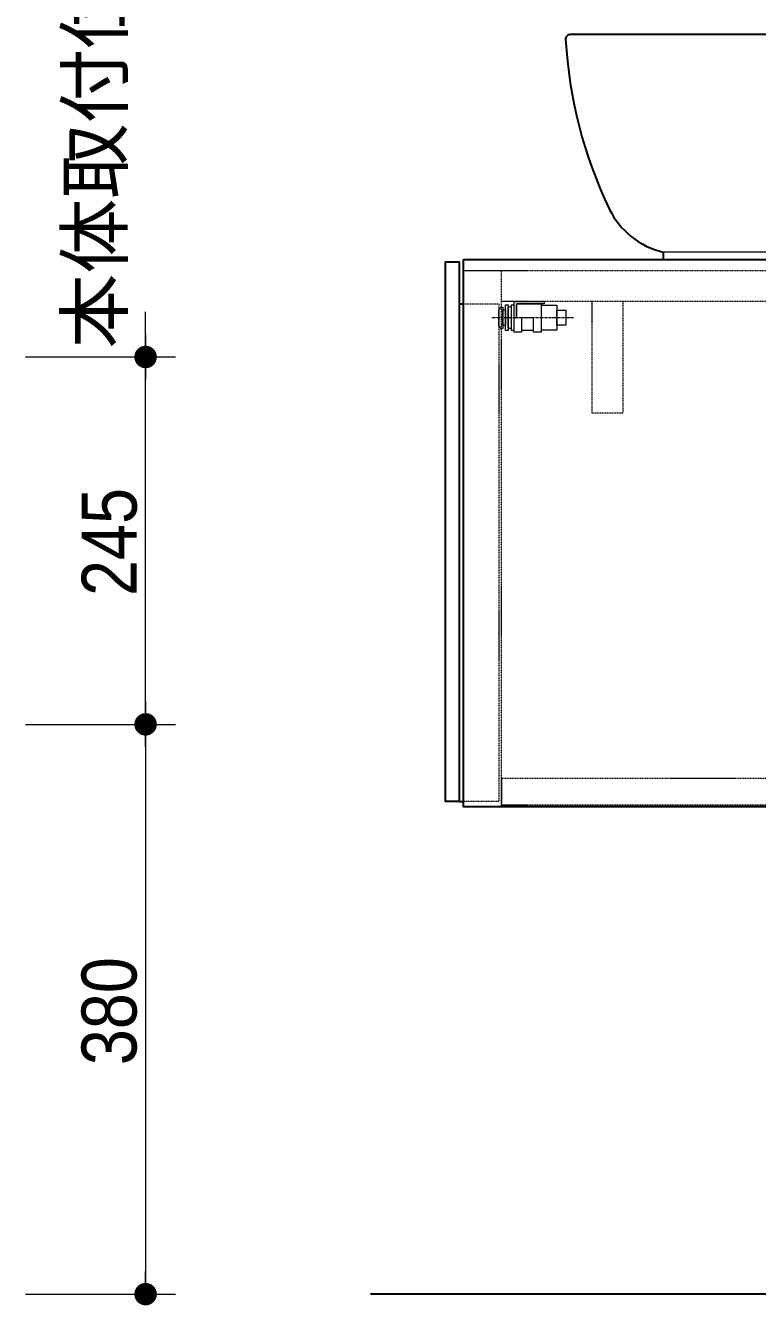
# Model space of a CAD drawing. Units: millimetres, scale not verified. Extents: x -6062 to 6062, y -3045 to 3045.
# Drawn here: x 1008 to 1495, y -2078 to -1224 of the extents above; entities that cross this region are included whole.
import ezdxf
from ezdxf.enums import TextEntityAlignment as Align

# ---------------------------------------------------------------- set-up
doc = ezdxf.new("R2010")
doc.units = ezdxf.units.MM
doc.header["$LTSCALE"] = 20
doc.header["$PDMODE"] = 32
doc.header["$PDSIZE"] = 10
doc.linetypes.add('USER1', pattern=[1.11, 0.71, -0.4])
doc.linetypes.add('USER2', pattern=[2.91, 1.76, -0.4, 0.35, -0.4])
for name, color, linetype, lineweight in [('0-1_2寸法-2', 7, 'Continuous', 15), ('0-2_0', 7, 'Continuous', 25), ('0-4_2寸法-1', 7, 'Continuous', 15), ('0-5_5ボウル・キャビネット', 7, 'Continuous', 15)]:
    doc.layers.add(name, color=color, linetype=linetype, lineweight=lineweight)
doc.layers.add('0-3_Defpoints', color=7, linetype='Continuous')
doc.styles.add('ＭＳ Ｐゴシック', font='')
doc.styles.get('ＭＳ Ｐゴシック').set_extended_font_data('MS PGothic')

# ---------------------------------------------------------------- blocks, each defined once
blk = doc.blocks.new('グループ-59')
at = {"layer": '0-5_5ボウル・キャビネット'}
blk.add_line((62514, -28541), (62674, -28541), dxfattribs=at)
for points in [[(62414, -28211), (62374, -28211), (62374, -28541), (62414, -28541)], [(62774, -28211), (62984, -28211), (62984, -28541), (62774, -28541)]]:
    blk.add_lwpolyline(points, dxfattribs=at)
blk = doc.blocks.new('グループ-60')
at = {"layer": '0-5_5ボウル・キャビネット', "linetype": 'USER2'}
blk.add_line((63204, -28376), (62110, -28376), dxfattribs=at)
at = {"layer": '0-5_5ボウル・キャビネット'}
for points in [[(62414, -28376), (62414, -28160), (62814, -28160), (62814, -28190), (62444, -28190), (62444, -28376)], [(62242, -28234), (62262, -28234), (62262, -28518), (62242, -28518), (62210, -28486), (62210, -28266)], [(62262, -28481), (62262, -28271), (62298, -28271), (62298, -28481)], [(62298, -28546), (62298, -28206), (62334, -28206), (62334, -28546)], [(62334, -28521), (62334, -28231), (62374, -28231), (62374, -28521)], [(62414, -28376), (62444, -28376), (62444, -28190), (62774, -28190), (62774, -28570), (62674, -28570), (62674, -28376), (62514, -28376), (62514, -28570), (62414, -28570)], [(62984, -28476), (62984, -28276), (63104, -28276), (63104, -28476)]]:
    blk.add_lwpolyline(points, close=True, dxfattribs=at)
blk.add_blockref('グループ-59', (0, 0), dxfattribs=at)
blk = doc.blocks.new('グループ-61')
at = {"layer": '0-5_5ボウル・キャビネット', "linetype": 'USER1'}
for p, q in [((72500, -27750), (61740, -27750)), ((62240, -27750), (62240, -34900)), ((72500, -28160), (62250, -28160)), ((72090, -28160), (72090, -34462)), ((72090, -30160), (72500, -30160)), ((67900, -34520), (67900, -34880))]:
    blk.add_line(p, q, dxfattribs=at)
at = {"layer": '0-5_5ボウル・キャビネット', "lineweight": 30}
for p, q in [((61680, -28190), (61740, -28190)), ((61680, -34830), (61740, -34830))]:
    blk.add_line(p, q, dxfattribs=at)
at = {"layer": '0-5_5ボウル・キャビネット'}
blk.add_line((62240, -34890), (72500, -34890), dxfattribs=at)
at = {"layer": '0-5_5ボウル・キャビネット', "lineweight": 30}
for points in [[(61680, -34830), (61500, -34830), (61500, -27630), (61680, -27630)], [(61740, -27600), (72500, -27600), (72500, -34900), (61740, -34900)]]:
    blk.add_lwpolyline(points, close=True, dxfattribs=at)
at = {"layer": '0-5_5ボウル・キャビネット', "linetype": 'USER1'}
for points in [[(63865, -28160), (63865, -29650), (63455, -29650), (63455, -28160)], [(61740, -28190), (62210, -28190), (62210, -34830), (61740, -34830)], [(67130, -34520), (67130, -34460), (72500, -34460)]]:
    blk.add_lwpolyline(points, dxfattribs=at)
blk.add_lwpolyline([(62250, -34520), (72500, -34520), (72500, -34880), (62250, -34880)], close=True, dxfattribs=at)
at = {"layer": '0-5_5ボウル・キャビネット'}
blk.add_blockref('グループ-60', (0, 0), dxfattribs=at)
blk = doc.blocks.new('_Dot')
at = {"layer": '0-2_0'}
blk.add_line((-10, 0), (-20, 0), dxfattribs=at)
for points in [[(0, 0), (-10, 0), (-9.92, 1.25)], [(0, 0), (-9.92, -1.25), (-10, 0)], [(0, 0), (-9.92, 1.25), (-9.69, 2.49)], [(0, 0), (-9.69, -2.49), (-9.92, -1.25)], [(0, 0), (-9.69, 2.49), (-9.3, 3.68)], [(0, 0), (-9.3, -3.68), (-9.69, -2.49)], [(0, 0), (-9.3, 3.68), (-8.76, 4.82)], [(0, 0), (-8.76, -4.82), (-9.3, -3.68)], [(0, 0), (-8.76, 4.82), (-8.09, 5.88)], [(0, 0), (-8.09, -5.88), (-8.76, -4.82)], [(0, 0), (-8.09, 5.88), (-7.29, 6.85)], [(0, 0), (-7.29, -6.85), (-8.09, -5.88)], [(0, 0), (-7.29, 6.85), (-6.37, 7.71)], [(0, 0), (-6.37, -7.71), (-7.29, -6.85)], [(0, 0), (-6.37, 7.71), (-5.36, 8.44)], [(0, 0), (-5.36, -8.44), (-6.37, -7.71)], [(0, 0), (-5.36, 8.44), (-4.26, 9.05)], [(0, 0), (-4.26, -9.05), (-5.36, -8.44)], [(0, 0), (-4.26, 9.05), (-3.09, 9.51)], [(0, 0), (-3.09, -9.51), (-4.26, -9.05)], [(0, 0), (-3.09, 9.51), (-1.87, 9.82)], [(0, 0), (-1.87, -9.82), (-3.09, -9.51)], [(0, 0), (-1.87, 9.82), (-0.63, 9.98)], [(0, 0), (-0.63, -9.98), (-1.87, -9.82)], [(0, 0), (-0.63, 9.98), (0.63, 9.98)], [(0, 0), (0.63, -9.98), (-0.63, -9.98)], [(0, 0), (0.63, 9.98), (1.87, 9.82)], [(0, 0), (1.87, 9.82), (3.09, 9.51)], [(0, 0), (3.09, 9.51), (4.26, 9.05)], [(0, 0), (4.26, 9.05), (5.36, 8.44)], [(0, 0), (5.36, 8.44), (6.37, 7.71)], [(0, 0), (6.37, 7.71), (7.29, 6.85)], [(0, 0), (7.29, 6.85), (8.09, 5.88)], [(0, 0), (8.09, 5.88), (8.76, 4.82)], [(0, 0), (8.76, 4.82), (9.3, 3.68)], [(0, 0), (9.3, 3.68), (9.69, 2.49)], [(0, 0), (9.69, 2.49), (9.92, 1.25)], [(0, 0), (9.92, 1.25), (10, 0)], [(0, 0), (1.87, -9.82), (0.63, -9.98)], [(0, 0), (3.09, -9.51), (1.87, -9.82)], [(0, 0), (4.26, -9.05), (3.09, -9.51)], [(0, 0), (5.36, -8.44), (4.26, -9.05)], [(0, 0), (6.37, -7.71), (5.36, -8.44)], [(0, 0), (7.29, -6.85), (6.37, -7.71)], [(0, 0), (8.09, -5.88), (7.29, -6.85)], [(0, 0), (8.76, -4.82), (8.09, -5.88)], [(0, 0), (9.3, -3.68), (8.76, -4.82)], [(0, 0), (9.69, -2.49), (9.3, -3.68)], [(0, 0), (9.92, -1.25), (9.69, -2.49)], [(0, 0), (10, 0), (9.92, -1.25)]]:
    blk.add_solid(points, dxfattribs=at)
blk = doc.blocks.new('グループ-76')
at = {"layer": '0-5_5ボウル・キャビネット', "lineweight": 30}
blk.add_line((70640, -24600), (63160, -24600), dxfattribs=at)
at = {"layer": '0-5_5ボウル・キャビネット'}
blk.add_line((69400, -27500), (64400, -27500), dxfattribs=at)
at = {"layer": '0-5_5ボウル・キャビネット', "lineweight": 30}
blk.add_lwpolyline([(64400, -27500), (64400, -27600), (69400, -27600), (69400, -27500)], dxfattribs=at)
for centre, radius, start, end in [((63160, -24660), 60, 90, 183.23275), ((69090.5, -24325), 6000, 183.23275, 205.66664), ((64709.5, -24325), 6000, 334.33336, 356.76725), ((70640, -24660), 60, 356.76725, 90), ((64643.5, -26462.1), 1066.1, 205.66664, 256.7978), ((69156.5, -26462.1), 1066.1, 283.2022, 334.33336)]:
    blk.add_arc(centre, radius, start, end, dxfattribs=at)
blk = doc.blocks.new('グループ-77')
at = {"layer": '0-5_5ボウル・キャビネット', "linetype": 'USER1'}
blk.add_lwpolyline([(67650, -27091.1), (67400, -27240), (67400, -27520), (66400, -27520), (66400, -27240), (66150, -27091.1)], dxfattribs=at)
at = {"layer": '0-5_5ボウル・キャビネット'}
blk.add_blockref('グループ-76', (0, 0), dxfattribs=at)

msp = doc.modelspace()

# ---------------------------------------------------------------- linework, layer by layer
at = {"layer": '0-1_2寸法-2'}
for p, q in [((1087.5, -1429.99), (1087.5, -1414.99)), ((1007.5, -1445), (1107.5, -1445)), ((1087.5, -1690), (1087.5, -1445)), ((1007.5, -1690), (1107.5, -1690)), ((1087.5, -1705.01), (1087.5, -1720.01))]:
    msp.add_line(p, q, dxfattribs=at)
at = {"layer": '0-3_Defpoints'}
for p in [(1087.5, -1445), (1087.5, -2070)]:
    msp.add_point(p, dxfattribs=at)
at = {"layer": '0-4_2寸法-1'}
for p, q in [((1007.5, -1445), (1107.5, -1445)), ((1087.5, -1674.99), (1087.5, -1460.01)), ((1007.5, -1690), (1107.5, -1690)), ((1007.5, -1690), (1107.5, -1690)), ((1087.5, -1705.01), (1087.5, -2054.99)), ((1007.5, -2070), (1107.5, -2070))]:
    msp.add_line(p, q, dxfattribs=at)
at = {"layer": '0-5_5ボウル・キャビネット', "lineweight": 30}
msp.add_lwpolyline([(1837.5, -1070), (1837.5, -2070), (1237.5, -2070)], dxfattribs=at)

# ---------------------------------------------------------------- block references
at = {"layer": '0-1_2寸法-2', "xscale": 0.7503418, "yscale": 0.7503418}
for p, rotation in [((1087.5, -1445), 270), ((1087.5, -1690), 90)]:
    msp.add_blockref('_Dot', p, dxfattribs=dict(at, rotation=rotation))
at = {"layer": '0-4_2寸法-1', "xscale": 0.7503418, "yscale": 0.7503418}
for p, rotation in [((1087.5, -1445), 90), ((1087.5, -1690), 270), ((1087.5, -1690), 90), ((1087.5, -2070), 270)]:
    msp.add_blockref('_Dot', p, dxfattribs=dict(at, rotation=rotation))
at = {"layer": '0-5_5ボウル・キャビネット', "xscale": 0.05, "yscale": 0.05}
for name in ['グループ-77', 'グループ-61']:
    msp.add_blockref(name, (-1787.5, 0), dxfattribs=at)

# ---------------------------------------------------------------- texts
at = {"layer": '0-1_2寸法-2', "style": 'ＭＳ Ｐゴシック'}
msp.add_text('本体取付位置', height=36.66, rotation=90, dxfattribs=at).set_placement((1082.81, -1439.39), align=Align.BOTTOM_LEFT)
at = {"layer": '0-4_2寸法-1', "style": 'ＭＳ Ｐゴシック', "width": 0.9}
for s, p in [('245', (1092.56, -1604.39)), ('380', (1092.46, -1917.28))]:
    msp.add_text(s, height=36.66, rotation=90, dxfattribs=at).set_placement(p, align=Align.BOTTOM_LEFT)

doc.saveas('drawing.dxf')
